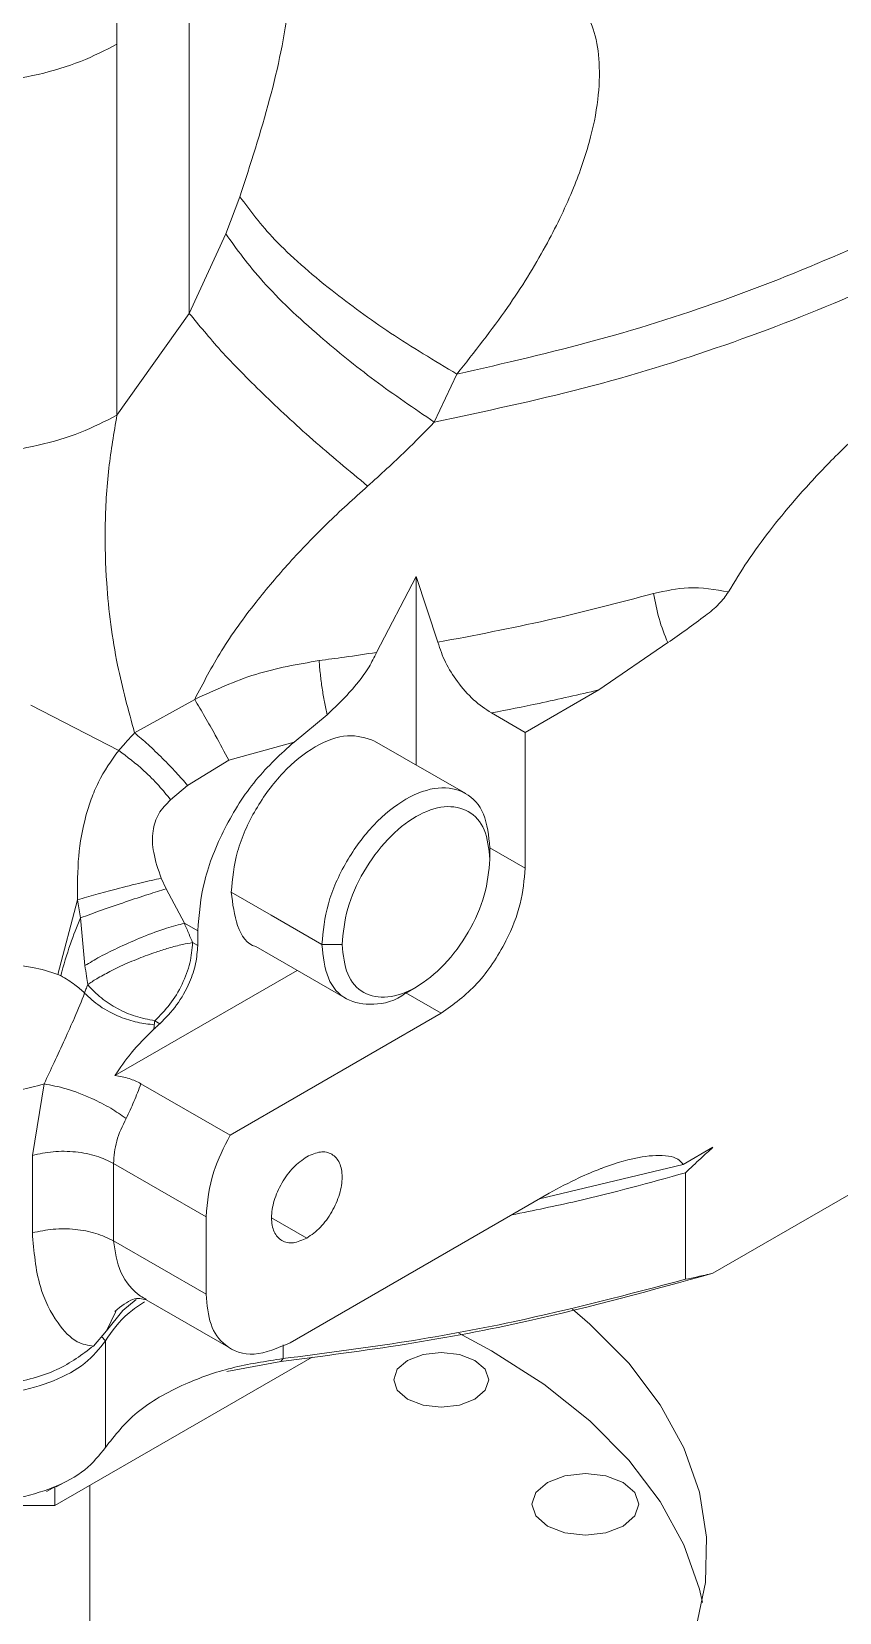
# Model space of a CAD drawing. Header units: millimetres. Extents: x 169 to 14583, y -399 to 10804.
# Drawn here: x 4361.1 to 4395.1, y 8708.7 to 8775.3 of the extents above; entities that cross this region are included whole.
import ezdxf

# ---------------------------------------------------------------- set-up
doc = ezdxf.new("R2010")
doc.units = ezdxf.units.MM
doc.header["$LTSCALE"] = 35

msp = doc.modelspace()

# ---------------------------------------------------------------- linework, layer by layer
at = {"color": 7, "linetype": 'Continuous', "lineweight": 18}
for p, q in [((4367.713, 8780.563), (4367.714, 8763.411)), ((4364.668, 8774.751), (4364.668, 8759.122)), ((4369.842, 8768.325), (4369.246, 8766.764)), ((4367.714, 8763.411), (4369.246, 8766.764)), ((4364.668, 8759.122), (4367.714, 8763.411)), ((4378.028, 8758.825), (4378.982, 8760.849)), ((4377.26, 8752.315), (4375.6, 8749.121)), ((4378.178, 8749.549), (4377.26, 8752.315)), ((4377.26, 8744.381), (4377.26, 8752.315)), ((4384.952, 8747.54), (4387.858, 8749.533)), ((4367.943, 8747.143), (4365.412, 8745.732)), ((4381.856, 8745.752), (4384.952, 8747.54)), ((4364.743, 8744.992), (4361.046, 8746.897)), ((4373.515, 8746.493), (4372.123, 8745.346)), ((4381.856, 8745.752), (4380.44, 8746.57)), ((4381.856, 8740.037), (4381.856, 8745.752)), ((4369.378, 8744.58), (4372.123, 8745.346)), ((4379.358, 8743.17), (4375.517, 8745.388)), ((4367.64, 8743.52), (4369.378, 8744.58)), ((4367.64, 8743.52), (4366.927, 8742.914)), ((4380.371, 8740.894), (4380.371, 8740.404)), ((4381.856, 8740.037), (4380.371, 8740.894)), ((4366.734, 8739.153), (4366.534, 8739.605)), ((4367.507, 8737.707), (4366.734, 8739.153)), ((4389.758, 8722.96), (4417.794, 8739.145)), ((4363.013, 8738.693), (4362.186, 8735.556)), ((4363.013, 8738.693), (4363.133, 8737.934)), ((4363.133, 8737.934), (4363.321, 8735.926)), ((4368.067, 8737.383), (4367.507, 8737.707)), ((4368.067, 8736.768), (4368.067, 8737.383)), ((4368.067, 8736.768), (4367.852, 8736.892)), ((4370.517, 8736.727), (4374.359, 8734.51)), ((4374.149, 8736.812), (4373.3, 8736.812)), ((4364.583, 8731.289), (4372.26, 8735.721)), ((4376.833, 8734.769), (4377.26, 8735.016)), ((4378.32, 8733.913), (4376.836, 8734.77)), ((4369.432, 8728.782), (4378.32, 8733.913)), ((4366.261, 8733.601), (4366.476, 8733.477)), ((4361.602, 8730.941), (4361.107, 8727.929)), ((4369.432, 8728.782), (4365.677, 8730.949)), ((4361.107, 8727.929), (4361.107, 8724.663)), ((4388.513, 8727.549), (4389.758, 8728.268)), ((4368.421, 8725.34), (4364.521, 8727.591)), ((4364.521, 8724.325), (4364.521, 8727.591)), ((4382.46, 8726.096), (4388.513, 8727.549)), ((4382.869, 8726.332), (4371.956, 8720.032)), ((4368.421, 8722.074), (4368.421, 8725.34)), ((4371.179, 8725.299), (4372.664, 8724.442)), ((4368.421, 8722.074), (4364.521, 8724.325)), ((4364.912, 8721.394), (4365.473, 8721.852)), ((4365.895, 8721.841), (4369.457, 8719.785)), ((4364.228, 8720.54), (4364.912, 8721.394)), ((4364.228, 8720.54), (4364.616, 8721.352)), ((4363.678, 8719.894), (4364.228, 8720.54)), ((4380.442, 8719.696), (4379.069, 8720.442)), ((4364.014, 8720.288), (4364.182, 8720.108)), ((4364.182, 8720.108), (4364.182, 8715.617)), ((4371.669, 8719.365), (4371.669, 8719.94)), ((4362.057, 8713.171), (4372.887, 8719.423)), ((4369.295, 8718.819), (4371.571, 8719.24)), ((4361.701, 8713.767), (4362.075, 8713.976)), ((4362.057, 8713.966), (4362.057, 8713.171)), ((4362.115, 8713.954), (4362.442, 8714.144)), ((4363.521, 8686.633), (4363.521, 8714.017)), ((4362.057, 8713.171), (4354.986, 8713.171))]:
    msp.add_line(p, q, dxfattribs=at)
at = {"color": 7, "linetype": 'Continuous', "lineweight": 18, "flags": 128}
for points in [[(4373.3, 8736.812), (4371.162, 8738.046), (4369.482, 8739.016)], [(4388.606, 8722.704), (4388.606, 8725.218), (4388.606, 8727.195)], [(4363.521, 8693.463), (4365.477, 8693.685), (4368.649, 8694.211), (4371.706, 8694.928), (4374.613, 8695.829), (4377.338, 8696.903), (4379.85, 8698.138), (4382.121, 8699.52), (4384.124, 8701.034), (4385.837, 8702.662), (4387.24, 8704.387), (4388.318, 8706.187), (4389.058, 8708.043), (4389.453, 8709.935), (4389.497, 8711.839), (4389.19, 8713.736), (4388.535, 8715.603), (4387.541, 8717.419), (4386.217, 8719.164), (4384.58, 8720.818), (4383.849, 8721.444)], [(4371.571, 8719.24), (4371.626, 8719.31), (4371.669, 8719.365)], [(4379.735, 8719.288), (4379.086, 8719.539), (4378.32, 8719.626), (4377.555, 8719.539), (4376.906, 8719.288), (4376.473, 8718.914), (4376.32, 8718.472), (4376.473, 8718.03), (4376.906, 8717.655), (4377.555, 8717.405), (4378.32, 8717.317), (4379.086, 8717.405), (4379.735, 8717.655), (4380.168, 8718.03), (4380.32, 8718.472), (4380.168, 8718.914), (4379.735, 8719.288)], [(4389.319, 8709.083), (4389.19, 8709.653), (4388.535, 8711.52), (4387.541, 8713.337), (4386.217, 8715.082), (4384.58, 8716.736), (4382.648, 8718.28), (4380.442, 8719.696)], [(4385.981, 8714.146), (4385.251, 8714.428), (4384.39, 8714.527), (4383.529, 8714.428), (4382.799, 8714.146), (4382.311, 8713.725), (4382.14, 8713.228), (4382.311, 8712.731), (4382.799, 8712.309), (4383.529, 8712.028), (4384.39, 8711.929), (4385.251, 8712.028), (4385.981, 8712.309), (4386.469, 8712.731), (4386.64, 8713.228), (4386.469, 8713.725), (4385.981, 8714.146)]]:
    msp.add_lwpolyline(points, dxfattribs=at)
at = {"color": 7, "linetype": 'Continuous', "lineweight": 18}
for points in [[(4378.982, 8760.849), (4380.972, 8761.303), (4384.952, 8762.212), (4390.562, 8764.029), (4395.826, 8766.153), (4400.665, 8768.595), (4405.029, 8771.317), (4408.868, 8774.293), (4412.138, 8777.486), (4414.802, 8780.861), (4416.834, 8784.381), (4418.195, 8788.005), (4418.93, 8791.694), (4418.844, 8794.164), (4418.801, 8795.399)], [(4378.028, 8758.825), (4380.139, 8759.275), (4384.362, 8760.174), (4390.324, 8762.02), (4395.922, 8764.203), (4401.068, 8766.734), (4405.705, 8769.571), (4409.777, 8772.685), (4413.236, 8776.037), (4416.039, 8779.587), (4418.157, 8783.293), (4419.546, 8787.109), (4420.258, 8790.993), (4420.109, 8793.59), (4420.034, 8794.889)], [(4387.264, 8751.606), (4385.783, 8751.215), (4382.82, 8750.433), (4379.725, 8749.844), (4378.178, 8749.549)], [(4387.858, 8749.533), (4387.726, 8749.866), (4387.461, 8750.534), (4387.33, 8751.249), (4387.264, 8751.606)], [(4373.178, 8748.778), (4373.194, 8748.585), (4373.227, 8748.201), (4373.305, 8747.607), (4373.4, 8747.024), (4373.477, 8746.67), (4373.515, 8746.493)], [(4366.261, 8733.601), (4366.482, 8733.821), (4366.922, 8734.26), (4367.435, 8735.127), (4367.785, 8736.045), (4367.83, 8736.61), (4367.852, 8736.892)]]:
    msp.add_open_spline(points, degree=3, dxfattribs=at)
for points, knots in [([(4359.191, 8793.09), (4359.327, 8792.943), (4359.599, 8792.648), (4359.988, 8792.18), (4360.363, 8791.693), (4360.721, 8791.185), (4361.065, 8790.656), (4361.393, 8790.107), (4361.889, 8789.202), (4362.506, 8787.876), (4363.498, 8785.131), (4364.115, 8782.278), (4364.45, 8779.471), (4364.576, 8777.945), (4364.639, 8776.637), (4364.661, 8775.702), (4364.667, 8775.229), (4364.668, 8774.991), (4364.668, 8774.854), (4364.668, 8774.786), (4364.668, 8774.751)], [0, 0, 0, 0, 0.036272, 0.072517, 0.108774, 0.145069, 0.181425, 0.217865, 0.254414, 0.355659, 0.458384, 0.71667, 0.786614, 0.857083, 0.928174, 0.963984, 0.98196, 0.990966, 0.995474, 1, 1, 1, 1]), ([(4372.056, 8779.449), (4372.029, 8778.45), (4371.966, 8776.153), (4371.151, 8772.359), (4370.284, 8769.687), (4369.842, 8768.325)], [0, 0, 0, 0, 0.274185, 0.630063, 1, 1, 1, 1]), ([(4384.342, 8776.285), (4384.499, 8775.95), (4384.83, 8775.242), (4385.013, 8773.933), (4384.955, 8772.377), (4384.581, 8770.559), (4383.852, 8768.48), (4382.709, 8766.143), (4381.109, 8763.542), (4379.716, 8761.779), (4378.982, 8760.849)], [0, 0, 0, 0, 0.082977, 0.174995, 0.277623, 0.392354, 0.518966, 0.661665, 0.821655, 1, 1, 1, 1]), ([(4357.437, 8773.061), (4358.099, 8773.077), (4359.436, 8773.108), (4361.372, 8773.45), (4363.175, 8773.982), (4364.174, 8774.497), (4364.668, 8774.751)], [0, 0, 0, 0, 0.247474, 0.5, 0.752526, 1, 1, 1, 1]), ([(4369.842, 8768.325), (4370.281, 8767.735), (4371.191, 8766.513), (4373.478, 8764.509), (4376.13, 8762.564), (4378.03, 8761.421), (4378.982, 8760.849)], [0, 0, 0, 0, 0.2614802, 0.5422524, 0.7707683, 1, 1, 1, 1]), ([(4390.41, 8751.671), (4390.673, 8752.103), (4391.213, 8752.99), (4392.153, 8754.272), (4393.269, 8755.637), (4394.573, 8757.056), (4396.064, 8758.503), (4398.075, 8760.256), (4400.715, 8762.26), (4403.575, 8764.069), (4406.132, 8765.423), (4408.209, 8766.35), (4410.062, 8767.013), (4411.701, 8767.454), (4413.151, 8767.701), (4414.419, 8767.766), (4415.504, 8767.678), (4416.41, 8767.461), (4417.256, 8767.08), (4418.004, 8766.497), (4418.557, 8765.68), (4418.887, 8764.737), (4418.927, 8764.02), (4418.946, 8763.666)], [0, 0, 0, 0, 0.0324927, 0.0667479, 0.1030836, 0.1486781, 0.1962657, 0.2461918, 0.3372481, 0.4387514, 0.5061415, 0.5697754, 0.6287467, 0.677512, 0.7239702, 0.7684505, 0.8039421, 0.8374228, 0.8691999, 0.9067455, 0.9418224, 0.9712837, 1, 1, 1, 1]), ([(4369.246, 8766.764), (4369.718, 8766.107), (4370.677, 8764.773), (4372.956, 8762.611), (4375.453, 8760.585), (4377.178, 8759.406), (4378.028, 8758.825)], [0, 0, 0, 0, 0.275832, 0.560123, 0.783056, 1, 1, 1, 1]), ([(4367.714, 8763.411), (4368.131, 8762.9), (4368.976, 8761.865), (4370.77, 8760.039), (4372.861, 8758.096), (4374.44, 8756.783), (4375.224, 8756.132)], [0, 0, 0, 0, 0.244733, 0.496508, 0.750085, 1, 1, 1, 1]), ([(4357.437, 8757.432), (4358.105, 8757.448), (4359.443, 8757.48), (4361.372, 8757.822), (4363.169, 8758.351), (4364.169, 8758.865), (4364.668, 8759.122)], [0, 0, 0, 0, 0.25, 0.5, 0.75, 1, 1, 1, 1]), ([(4364.668, 8759.122), (4364.542, 8758.376), (4364.278, 8756.812), (4364.14, 8754.44), (4364.219, 8751.66), (4364.591, 8748.721), (4365.152, 8746.677), (4365.412, 8745.732)], [0, 0, 0, 0, 0.165753, 0.347702, 0.520766, 0.778622, 1, 1, 1, 1]), ([(4375.224, 8756.132), (4375.768, 8756.622), (4376.738, 8757.498), (4377.634, 8758.419), (4378.028, 8758.825)], [0, 0, 0, 0, 0.559969, 1, 1, 1, 1]), ([(4375.224, 8756.132), (4374.643, 8755.606), (4373.51, 8754.58), (4371.933, 8752.944), (4370.433, 8751.17), (4369.039, 8749.25), (4368.301, 8747.831), (4367.943, 8747.143)], [0, 0, 0, 0, 0.203723, 0.397582, 0.582586, 0.79745, 1, 1, 1, 1]), ([(4390.41, 8751.671), (4389.857, 8751.768), (4388.837, 8751.946), (4387.759, 8751.713), (4387.264, 8751.606)], [0, 0, 0, 0, 0.5419215, 1, 1, 1, 1]), ([(4387.858, 8749.533), (4388.391, 8749.904), (4389.115, 8750.41), (4389.915, 8751.046), (4390.235, 8751.398), (4390.354, 8751.584), (4390.41, 8751.671)], [0, 0, 0, 0, 0.606154, 0.824321, 0.916684, 1, 1, 1, 1]), ([(4375.6, 8749.121), (4375.149, 8749.054), (4374.345, 8748.933), (4373.534, 8748.825), (4373.178, 8748.778)], [0, 0, 0, 0, 0.559998, 1, 1, 1, 1]), ([(4375.6, 8749.121), (4375.498, 8748.917), (4375.281, 8748.477), (4374.599, 8747.531), (4373.968, 8746.927), (4373.515, 8746.493)], [0, 0, 0, 0, 0.196377, 0.422351, 1, 1, 1, 1]), ([(4380.44, 8746.57), (4380.184, 8746.74), (4379.676, 8747.078), (4379.01, 8747.847), (4378.47, 8748.687), (4378.274, 8749.265), (4378.178, 8749.549)], [0, 0, 0, 0, 0.268629, 0.532493, 0.77049, 1, 1, 1, 1]), ([(4373.178, 8748.778), (4372.28, 8748.623), (4370.474, 8748.312), (4368.79, 8747.534), (4367.943, 8747.143)], [0, 0, 0, 0, 0.4974848, 1, 1, 1, 1]), ([(4367.943, 8747.143), (4368.086, 8746.901), (4368.373, 8746.414), (4368.895, 8745.491), (4369.197, 8744.921), (4369.378, 8744.58)], [0, 0, 0, 0, 0.282329, 0.569607, 1, 1, 1, 1]), ([(4384.952, 8747.54), (4384.118, 8747.346), (4382.628, 8747.001), (4381.108, 8746.702), (4380.44, 8746.57)], [0, 0, 0, 0, 0.5599822, 1, 1, 1, 1]), ([(4365.412, 8745.732), (4365.287, 8745.598), (4365.058, 8745.352), (4364.842, 8745.105), (4364.743, 8744.992)], [0, 0, 0, 0, 0.54356, 1, 1, 1, 1]), ([(4365.412, 8745.732), (4365.6, 8745.571), (4365.984, 8745.242), (4366.592, 8744.66), (4367.172, 8744.064), (4367.486, 8743.699), (4367.64, 8743.52)], [0, 0, 0, 0, 0.245188, 0.5, 0.754812, 1, 1, 1, 1]), ([(4372.123, 8745.346), (4371.569, 8744.841), (4370.462, 8743.831), (4369.145, 8741.73), (4368.241, 8739.471), (4368.125, 8738.079), (4368.067, 8737.383)], [0, 0, 0, 0, 0.249993, 0.499996, 0.749954, 1, 1, 1, 1]), ([(4375.517, 8745.387), (4375.152, 8745.511), (4374.423, 8745.759), (4373.013, 8745.238), (4371.628, 8744.127), (4370.458, 8742.542), (4369.641, 8740.712), (4369.535, 8739.581), (4369.482, 8739.016)], [0, 0, 0, 0, 0.166625, 0.3333, 0.499975, 0.66665, 0.833325, 1, 1, 1, 1]), ([(4364.743, 8744.992), (4364.435, 8744.56), (4363.981, 8743.922), (4363.581, 8742.957), (4363.257, 8741.932), (4363.001, 8740.502), (4363.009, 8739.308), (4363.013, 8738.693)], [0, 0, 0, 0, 0.244625, 0.360493, 0.471012, 0.727742, 1, 1, 1, 1]), ([(4366.927, 8742.914), (4366.767, 8743.111), (4366.44, 8743.517), (4365.684, 8744.276), (4365.1, 8744.721), (4364.743, 8744.992)], [0, 0, 0, 0, 0.269284, 0.553721, 1, 1, 1, 1]), ([(4380.371, 8740.894), (4380.318, 8741.398), (4380.211, 8742.405), (4379.394, 8743.292), (4378.225, 8743.526), (4376.835, 8743.042), (4375.445, 8741.921), (4374.277, 8740.338), (4373.459, 8738.507), (4373.353, 8737.377), (4373.3, 8736.812)], [0, 0, 0, 0, 0.125, 0.25, 0.375, 0.5, 0.625, 0.75, 0.875, 1, 1, 1, 1]), ([(4366.927, 8742.914), (4366.743, 8742.728), (4366.387, 8742.367), (4366.132, 8741.561), (4366.182, 8740.608), (4366.408, 8739.964), (4366.534, 8739.605)], [0, 0, 0, 0, 0.22523, 0.437102, 0.686303, 1, 1, 1, 1]), ([(4380.371, 8740.404), (4380.324, 8740.848), (4380.23, 8741.734), (4379.511, 8742.515), (4378.482, 8742.718), (4377.26, 8742.295), (4376.037, 8741.307), (4375.008, 8739.915), (4374.29, 8738.304), (4374.196, 8737.309), (4374.149, 8736.812)], [0, 0, 0, 0, 0.1251265, 0.2500144, 0.3750144, 0.5000079, 0.6250079, 0.7500014, 0.8749616, 1, 1, 1, 1]), ([(4374.149, 8736.812), (4374.196, 8736.369), (4374.289, 8735.482), (4375.009, 8734.701), (4376.037, 8734.498), (4377.26, 8734.921), (4378.482, 8735.91), (4379.511, 8737.301), (4380.23, 8738.912), (4380.324, 8739.907), (4380.371, 8740.404)], [0, 0, 0, 0, 0.125126, 0.250014, 0.375014, 0.500008, 0.625008, 0.750001, 0.874962, 1, 1, 1, 1]), ([(4378.32, 8733.913), (4378.839, 8734.289), (4379.877, 8735.042), (4381.039, 8736.807), (4381.732, 8738.553), (4381.815, 8739.542), (4381.856, 8740.037)], [0, 0, 0, 0, 0.279619, 0.559238, 0.779619, 1, 1, 1, 1]), ([(4366.534, 8739.605), (4366.267, 8739.547), (4365.715, 8739.428), (4364.712, 8739.174), (4363.773, 8738.918), (4363.262, 8738.767), (4363.013, 8738.693)], [0, 0, 0, 0, 0.27073, 0.558627, 0.784765, 1, 1, 1, 1]), ([(4363.133, 8737.934), (4363.42, 8738.04), (4364.011, 8738.258), (4365.03, 8738.61), (4366.005, 8738.933), (4366.496, 8739.081), (4366.734, 8739.153)], [0, 0, 0, 0, 0.242289, 0.500001, 0.757712, 1, 1, 1, 1]), ([(4369.482, 8739.016), (4369.542, 8738.529), (4369.663, 8737.553), (4370.135, 8736.801), (4370.517, 8736.727), (4370.517, 8736.727)], [0, 0, 0, 0, 0.499924, 0.999849, 1, 1, 1, 1]), ([(4362.299, 8735.501), (4362.423, 8735.941), (4362.645, 8736.726), (4362.984, 8737.565), (4363.133, 8737.934)], [0, 0, 0, 0, 0.559412, 1, 1, 1, 1]), ([(4363.321, 8735.926), (4363.522, 8736.046), (4363.943, 8736.299), (4364.797, 8736.724), (4365.782, 8737.154), (4366.775, 8737.523), (4367.271, 8737.648), (4367.507, 8737.707)], [0, 0, 0, 0, 0.1746814, 0.3657545, 0.5643481, 0.792507, 1, 1, 1, 1]), ([(4367.507, 8737.707), (4367.574, 8737.553), (4367.692, 8737.282), (4367.804, 8737.009), (4367.852, 8736.892)], [0, 0, 0, 0, 0.568354, 1, 1, 1, 1]), ([(4367.852, 8736.892), (4367.715, 8736.869), (4367.419, 8736.82), (4366.882, 8736.681), (4366.261, 8736.479), (4365.568, 8736.224), (4364.902, 8735.941), (4364.307, 8735.643), (4363.819, 8735.381), (4363.557, 8735.204), (4363.436, 8735.122)], [0, 0, 0, 0, 0.116318, 0.250026, 0.357434, 0.500028, 0.653905, 0.749976, 0.884836, 1, 1, 1, 1]), ([(4366.476, 8733.477), (4366.722, 8733.726), (4367.214, 8734.223), (4367.719, 8735.15), (4368.015, 8736.027), (4368.05, 8736.521), (4368.067, 8736.768)], [0, 0, 0, 0, 0.279733, 0.559464, 0.779732, 1, 1, 1, 1]), ([(4373.3, 8736.812), (4373.353, 8736.309), (4373.459, 8735.304), (4374.278, 8734.402), (4375.44, 8734.225), (4376.384, 8734.407), (4376.836, 8734.771), (4376.836, 8734.771)], [0, 0, 0, 0, 0.249982, 0.499964, 0.749946, 0.999928, 1, 1, 1, 1]), ([(4359.751, 8735.964), (4360.214, 8735.944), (4361.076, 8735.906), (4361.834, 8735.667), (4362.186, 8735.556)], [0, 0, 0, 0, 0.5361466, 1, 1, 1, 1]), ([(4363.321, 8735.926), (4363.342, 8735.775), (4363.381, 8735.507), (4363.419, 8735.239), (4363.436, 8735.122)], [0, 0, 0, 0, 0.562724, 1, 1, 1, 1]), ([(4362.186, 8735.556), (4362.207, 8735.546), (4362.245, 8735.53), (4362.282, 8735.51), (4362.299, 8735.501)], [0, 0, 0, 0, 0.5577781, 1, 1, 1, 1]), ([(4362.299, 8735.501), (4362.507, 8735.378), (4362.878, 8735.157), (4363.176, 8734.888), (4363.308, 8734.769)], [0, 0, 0, 0, 0.559029, 1, 1, 1, 1]), ([(4363.436, 8735.122), (4363.411, 8735.056), (4363.365, 8734.939), (4363.325, 8734.821), (4363.308, 8734.769)], [0, 0, 0, 0, 0.557386, 1, 1, 1, 1]), ([(4363.436, 8735.122), (4363.617, 8734.928), (4363.968, 8734.553), (4364.678, 8734.102), (4365.454, 8733.753), (4365.989, 8733.653), (4366.261, 8733.601)], [0, 0, 0, 0, 0.258795, 0.499997, 0.74489, 1, 1, 1, 1]), ([(4363.308, 8734.769), (4363.174, 8734.431), (4362.933, 8733.823), (4362.47, 8732.816), (4362.03, 8731.853), (4361.742, 8731.239), (4361.602, 8730.941)], [0, 0, 0, 0, 0.296768, 0.532953, 0.772858, 1, 1, 1, 1]), ([(4363.308, 8734.769), (4363.511, 8734.576), (4363.926, 8734.183), (4364.729, 8733.771), (4365.524, 8733.511), (4366.004, 8733.456), (4366.24, 8733.429)], [0, 0, 0, 0, 0.274902, 0.561249, 0.785098, 1, 1, 1, 1]), ([(4366.224, 8733.245), (4365.896, 8732.925), (4365.301, 8732.347), (4364.805, 8731.616), (4364.583, 8731.289)], [0, 0, 0, 0, 0.552289, 1, 1, 1, 1]), ([(4366.224, 8733.245), (4366.271, 8733.29), (4366.354, 8733.369), (4366.439, 8733.444), (4366.476, 8733.477)], [0, 0, 0, 0, 0.559993, 1, 1, 1, 1]), ([(4366.24, 8733.429), (4366.237, 8733.395), (4366.231, 8733.334), (4366.227, 8733.272), (4366.224, 8733.245)], [0, 0, 0, 0, 0.559999, 1, 1, 1, 1]), ([(4366.261, 8733.601), (4366.256, 8733.57), (4366.246, 8733.513), (4366.242, 8733.455), (4366.24, 8733.429)], [0, 0, 0, 0, 0.5554334, 1, 1, 1, 1]), ([(4354.507, 8731.339), (4354.964, 8731.138), (4355.927, 8730.716), (4357.764, 8730.422), (4359.776, 8730.441), (4360.993, 8730.774), (4361.602, 8730.941)], [0, 0, 0, 0, 0.225038, 0.473948, 0.736872, 1, 1, 1, 1]), ([(4365.677, 8730.949), (4365.518, 8731.028), (4365.197, 8731.187), (4364.789, 8731.255), (4364.583, 8731.289)], [0, 0, 0, 0, 0.493567, 1, 1, 1, 1]), ([(4361.602, 8730.941), (4361.905, 8730.884), (4362.53, 8730.766), (4363.54, 8730.374), (4364.416, 8729.927), (4364.842, 8729.629), (4365.05, 8729.484)], [0, 0, 0, 0, 0.272959, 0.561893, 0.78723, 1, 1, 1, 1]), ([(4365.05, 8729.484), (4365.164, 8729.717), (4365.393, 8730.184), (4365.582, 8730.694), (4365.677, 8730.949)], [0, 0, 0, 0, 0.4999565, 1, 1, 1, 1]), ([(4364.521, 8727.591), (4364.547, 8727.903), (4364.599, 8728.533), (4364.899, 8729.165), (4365.05, 8729.484)], [0, 0, 0, 0, 0.495686, 1, 1, 1, 1]), ([(4368.421, 8725.34), (4368.48, 8725.972), (4368.586, 8727.102), (4369.173, 8728.268), (4369.432, 8728.782)], [0, 0, 0, 0, 0.559257, 1, 1, 1, 1]), ([(4361.107, 8727.929), (4361.394, 8727.991), (4361.979, 8728.117), (4362.93, 8728.097), (4363.826, 8727.929), (4364.294, 8727.702), (4364.521, 8727.591)], [0, 0, 0, 0, 0.247547, 0.504841, 0.759539, 1, 1, 1, 1]), ([(4372.664, 8727.871), (4372.469, 8727.733), (4372.081, 8727.457), (4371.586, 8726.775), (4371.256, 8726.018), (4371.14, 8725.277), (4371.256, 8724.67), (4371.586, 8724.294), (4372.081, 8724.182), (4372.469, 8724.355), (4372.664, 8724.442)], [0, 0, 0, 0, 0.125, 0.25, 0.375, 0.5, 0.625, 0.75, 0.875, 1, 1, 1, 1]), ([(4372.664, 8724.442), (4372.858, 8724.58), (4373.247, 8724.855), (4373.741, 8725.537), (4374.071, 8726.295), (4374.187, 8727.036), (4374.071, 8727.643), (4373.741, 8728.019), (4373.247, 8728.13), (4372.858, 8727.957), (4372.664, 8727.871)], [0, 0, 0, 0, 0.1250003, 0.2500004, 0.3749998, 0.5, 0.6250002, 0.7499996, 0.8749997, 1, 1, 1, 1]), ([(4388.513, 8727.549), (4388.44, 8727.63), (4388.272, 8727.812), (4387.696, 8727.96), (4386.654, 8727.891), (4385.67, 8727.604), (4384.771, 8727.269), (4384.011, 8726.953), (4383.283, 8726.557), (4382.869, 8726.332)], [0, 0, 0, 0, 0.063454, 0.143857, 0.345964, 0.622018, 0.641508, 0.795683, 1, 1, 1, 1]), ([(4388.606, 8727.195), (4388.821, 8727.397), (4389.205, 8727.757), (4389.589, 8728.112), (4389.758, 8728.268)], [0, 0, 0, 0, 0.561178, 1, 1, 1, 1]), ([(4388.606, 8727.195), (4387.095, 8726.775), (4384.708, 8726.112), (4382.21, 8725.608), (4381.293, 8725.422)], [0, 0, 0, 0, 0.633172, 1, 1, 1, 1]), ([(4361.107, 8724.663), (4361.397, 8724.726), (4361.976, 8724.85), (4362.915, 8724.831), (4363.81, 8724.669), (4364.284, 8724.44), (4364.521, 8724.325)], [0, 0, 0, 0, 0.25, 0.5, 0.75, 1, 1, 1, 1]), ([(4363.678, 8719.894), (4363.45, 8719.926), (4362.927, 8719.998), (4362.077, 8720.904), (4361.293, 8722.458), (4361.173, 8723.882), (4361.107, 8724.663)], [0, 0, 0, 0, 0.1675048, 0.383695, 0.6620536, 1, 1, 1, 1]), ([(4364.521, 8724.325), (4364.588, 8723.869), (4364.724, 8722.941), (4365.41, 8722.122), (4365.823, 8721.903), (4365.905, 8721.859)], [0, 0, 0, 0, 0.4366557, 0.8872691, 1, 1, 1, 1]), ([(4371.571, 8719.24), (4373.335, 8719.468), (4376.861, 8719.925), (4383.008, 8721.086), (4387.198, 8722.249), (4389.758, 8722.96)], [0, 0, 0, 0, 0.280049, 0.560099, 1, 1, 1, 1]), ([(4371.669, 8719.365), (4373.304, 8719.575), (4376.575, 8719.994), (4382.289, 8721.039), (4386.21, 8722.072), (4388.606, 8722.704)], [0, 0, 0, 0, 0.280042, 0.560084, 1, 1, 1, 1]), ([(4389.758, 8722.96), (4389.543, 8722.91), (4389.158, 8722.821), (4388.775, 8722.74), (4388.606, 8722.704)], [0, 0, 0, 0, 0.558815, 1, 1, 1, 1]), ([(4365.834, 8721.76), (4365.604, 8721.607), (4364.874, 8721.122), (4364.463, 8720.52), (4364.182, 8720.108)], [0, 0, 0, 0, 0.314867, 1, 1, 1, 1]), ([(4364.582, 8721.355), (4364.847, 8721.567), (4365.374, 8721.987), (4365.728, 8721.886), (4365.903, 8721.836)], [0, 0, 0, 0, 0.5023234, 1, 1, 1, 1]), ([(4371.956, 8720.032), (4371.438, 8719.81), (4370.4, 8719.365), (4369.238, 8719.787), (4368.544, 8720.733), (4368.462, 8721.627), (4368.421, 8722.074)], [0, 0, 0, 0, 0.279619, 0.559238, 0.779619, 1, 1, 1, 1]), ([(4364.182, 8720.108), (4363.925, 8719.783), (4363.412, 8719.133), (4362.039, 8718.387), (4360.372, 8717.903), (4358.522, 8717.738), (4356.669, 8717.902), (4355.01, 8718.389), (4353.764, 8719.043), (4353.326, 8719.58), (4353.151, 8719.795)], [0, 0, 0, 0, 0.130443, 0.260886, 0.391329, 0.521772, 0.652215, 0.782658, 0.913101, 1, 1, 1, 1]), ([(4354.507, 8719.091), (4355.039, 8718.863), (4356.104, 8718.408), (4358.082, 8718.15), (4360.179, 8718.261), (4362.259, 8718.815), (4363.205, 8719.535), (4363.678, 8719.894)], [0, 0, 0, 0, 0.186812, 0.373624, 0.560436, 0.780218, 1, 1, 1, 1]), ([(4364.182, 8715.617), (4364.58, 8716.129), (4365.375, 8717.152), (4367.325, 8718.264), (4369.459, 8719.024), (4370.932, 8719.251), (4371.669, 8719.365)], [0, 0, 0, 0, 0.2798343, 0.5596687, 0.7798343, 1, 1, 1, 1]), ([(4352.861, 8715.617), (4353.117, 8715.292), (4353.63, 8714.642), (4355.004, 8713.896), (4356.671, 8713.412), (4358.521, 8713.247), (4360.372, 8713.412), (4362.039, 8713.896), (4363.412, 8714.642), (4363.925, 8715.292), (4364.182, 8715.617)], [0, 0, 0, 0, 0.125, 0.25, 0.375, 0.5, 0.625, 0.75, 0.875, 1, 1, 1, 1])]:
    msp.add_open_spline(points, degree=3, knots=knots, dxfattribs=at)

doc.saveas('drawing.dxf')
